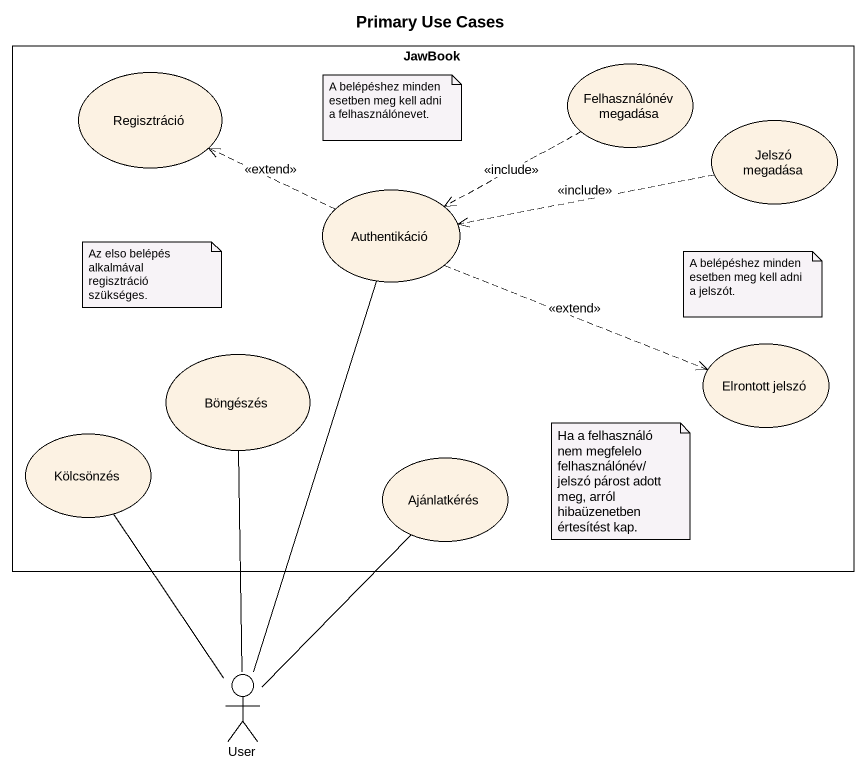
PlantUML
@startuml
title Primary Use Cases
rectangle JawBook {
  usecase Regisztráció
  usecase "Felhasználónév megadása" as Felhasználónév_megadása
  usecase "Jelszó megadása" as Jelszó_megadása
  usecase Authentikáció
  usecase Böngészés
  usecase "Elrontott jelszó" as Elrontott_jelszó
  usecase Kölcsönzés
  usecase Ajánlatkérés
}
actor User
Felhasználónév_megadása .left.> Authentikáció : <<include>>
Jelszó_megadása .left.> Authentikáció : <<include>>
Authentikáció .left.> Regisztráció : <<extend>>
Authentikáció .right.> Elrontott_jelszó : <<extend>>
Ajánlatkérés -- User
User -up- Authentikáció
User -up- Böngészés
User -up- Kölcsönzés
note as N1
  A belépéshez minden esetben meg kell adni a felhasználónevet.
end note
note as N2
  Az elso belépés alkalmával regisztráció szükséges.
end note
note as N3
  A belépéshez minden esetben meg kell adni a jelszót.
end note
note as N4
  Ha a felhasználó nem megfelelo felhasználónév/jelszó párost adott meg, arról hibaüzenetben értesítést kap.
end note
@enduml
